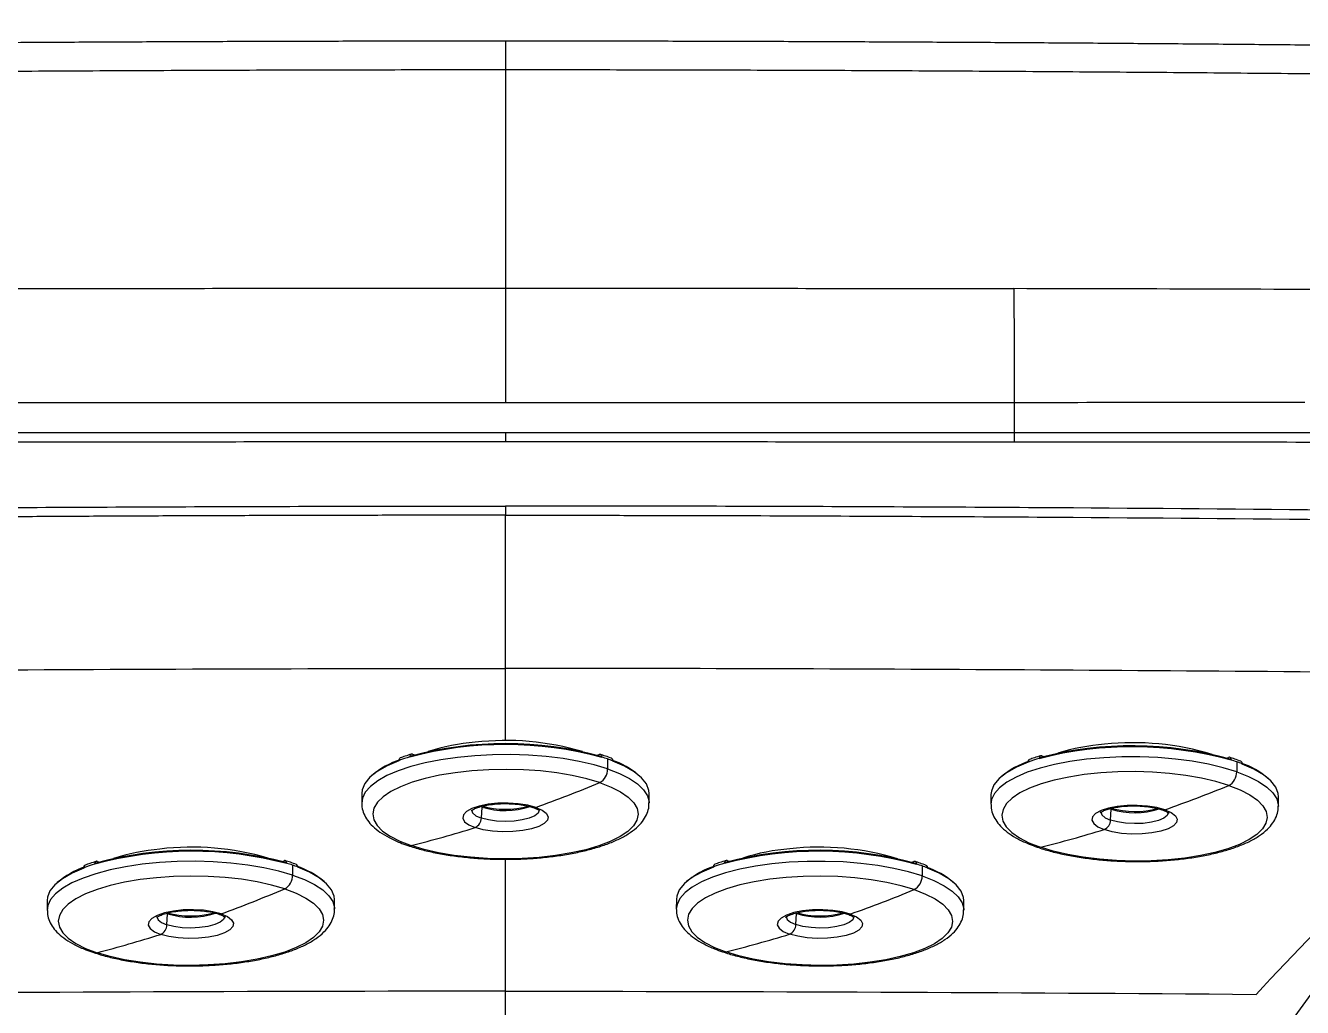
# Model space of a CAD drawing. Extents: x -50 to 28, y -10 to 124.
# Drawn here: x -14.53 to -6.42, y 69.22 to 75.46 of the extents above; entities that cross this region are included whole.
import ezdxf

# ---------------------------------------------------------------- set-up
doc = ezdxf.new("R2010")
doc.units = 0
doc.header["$MEASUREMENT"] = 0
doc.layers.add('GEOMETRY', color=2, linetype='Continuous', lineweight=25)

# ---------------------------------------------------------------- blocks, each defined once
blk = doc.blocks.new('2026 EXCURSION-ENTICE')
at = {"layer": 'GEOMETRY'}
for p, q in [((0, -3.7521), (0, -5.1408)), ((3.2337, -5.8665), (3.2337, -6.0576)), ((-3.2337, -6.0576), (0, -6.0576)), ((0, -6.0576), (3.2337, -6.0576)), ((0, -8.0163), (0, -7.5568)), ((-0.5903, -8.102), (-0.5765, -8.1067)), ((0.5827, -8.1085), (0.5965, -8.1039)), ((3.409, -8.1121), (3.4228, -8.1169)), ((-0.6769, -8.142), (-0.6769, -8.1438)), ((-0.607, -8.1205), (-0.607, -8.1186)), ((0.6133, -8.1205), (0.6133, -8.1224)), ((0.6488, -8.132), (0.6488, -8.1954)), ((0.6825, -8.1459), (0.6825, -8.1441)), ((3.3223, -8.1514), (3.3223, -8.1533)), ((3.3922, -8.1304), (3.3922, -8.1286)), ((4.582, -8.1266), (4.5958, -8.1221)), ((4.6124, -8.1388), (4.6124, -8.1407)), ((4.648, -8.1506), (4.6475, -8.2139)), ((4.6817, -8.1647), (4.6817, -8.1629)), ((-0.9134, -8.3506), (-0.9134, -8.4121)), ((0.9134, -8.4121), (0.9134, -8.3506)), ((3.0859, -8.3576), (3.0854, -8.4191)), ((-0.153, -8.5075), (-0.1486, -8.4373)), ((4.9122, -8.4334), (4.9126, -8.3719)), ((3.8455, -8.5205), (3.8504, -8.4504)), ((-2.6793, -8.8233), (-2.6793, -8.8251)), ((-2.6097, -8.8015), (-2.6097, -8.7996)), ((-2.5931, -8.7829), (-2.5792, -8.7876)), ((-1.4201, -8.7834), (-1.4063, -8.7787)), ((-1.3895, -8.7953), (-1.3895, -8.7971)), ((-1.3538, -8.8065), (-1.3535, -8.8699)), ((-1.3199, -8.8203), (-1.3199, -8.8184)), ((0, -9.6078), (0, -8.7696)), ((1.3227, -8.8174), (1.3227, -8.8193)), ((1.3926, -8.7962), (1.3926, -8.7943)), ((1.4094, -8.7778), (1.4232, -8.7826)), ((2.5823, -8.7884), (2.5962, -8.7839)), ((2.6129, -8.8006), (2.6129, -8.8024)), ((2.6484, -8.8121), (2.6482, -8.8755)), ((2.6821, -8.8262), (2.6821, -8.8243)), ((-2.913, -9.0319), (-2.9128, -9.0934)), ((-1.086, -9.0861), (-1.0863, -9.0245)), ((1.0863, -9.0245), (1.086, -9.0861)), ((2.9128, -9.0934), (2.913, -9.0319)), ((-2.1515, -9.1858), (-2.1474, -9.1156)), ((1.8462, -9.1845), (1.8509, -9.1143))]:
    blk.add_line(p, q, dxfattribs=at)
at = {"layer": 'GEOMETRY', "flags": 128}
for points in [[(0.6488, -8.1954), (0.5631, -8.1697), (0.4686, -8.1478), (0.3666, -8.13), (0.2589, -8.1168), (0.147, -8.1082), (0.0329, -8.1043), (-0.0818, -8.1054), (-0.1951, -8.1113), (-0.3054, -8.1219), (-0.4109, -8.1371), (-0.5099, -8.1566), (-0.6009, -8.1802), (-0.6823, -8.2074), (-0.7531, -8.2379), (-0.8119, -8.2711), (-0.8579, -8.3065), (-0.8905, -8.3436), (-0.9089, -8.3817), (-0.9134, -8.4131)], [(-0.6769, -8.1438), (-0.7522, -8.1759), (-0.8143, -8.2111), (-0.862, -8.2487), (-0.8944, -8.2882), (-0.9111, -8.3287), (-0.9134, -8.3506)], [(0.6488, -8.1954), (0.7243, -8.2245), (0.7883, -8.2566), (0.8399, -8.2911), (0.8783, -8.3276), (0.9028, -8.3654), (0.9131, -8.4039), (0.9134, -8.411)], [(0.9134, -8.3506), (0.9116, -8.3316), (0.8961, -8.291), (0.8647, -8.2514), (0.8181, -8.2136), (0.757, -8.1783), (0.6825, -8.1459)], [(4.6475, -8.2139), (4.5618, -8.1876), (4.4672, -8.1651), (4.3653, -8.1467), (4.2575, -8.1327), (4.1457, -8.1233), (4.0316, -8.1187), (3.9169, -8.1189), (3.8035, -8.124), (3.6932, -8.1339), (3.5878, -8.1484), (3.4888, -8.1672), (3.3978, -8.1902), (3.3164, -8.2168), (3.2457, -8.2468), (3.1868, -8.2796), (3.1408, -8.3147), (3.1083, -8.3516), (3.0899, -8.3896), (3.0854, -8.4201)], [(3.3223, -8.1533), (3.247, -8.1849), (3.1849, -8.2196), (3.1373, -8.2569), (3.1049, -8.2962), (3.0882, -8.3366), (3.0859, -8.3576)], [(4.9126, -8.3719), (4.9109, -8.352), (4.8953, -8.3112), (4.8639, -8.2715), (4.8173, -8.2334), (4.7562, -8.1976), (4.6817, -8.1647)], [(0.5989, -8.2823), (0.5163, -8.2577), (0.4249, -8.2369), (0.3262, -8.2203), (0.222, -8.2082), (0.1139, -8.2008), (0.0039, -8.1982), (-0.1062, -8.2004), (-0.2144, -8.2075), (-0.319, -8.2193), (-0.4182, -8.2356), (-0.5101, -8.2561), (-0.5934, -8.2805), (-0.6665, -8.3083), (-0.7282, -8.3392), (-0.7774, -8.3724), (-0.8133, -8.4076), (-0.8353, -8.444), (-0.8431, -8.4811), (-0.8364, -8.5182), (-0.8153, -8.5548), (-0.7804, -8.59), (-0.7321, -8.6234), (-0.6712, -8.6545), (-0.5989, -8.6825)], [(4.597, -8.3006), (4.5144, -8.2754), (4.423, -8.2539), (4.3243, -8.2367), (4.2201, -8.2238), (4.112, -8.2157), (4.002, -8.2123), (3.8919, -8.2138), (3.7837, -8.2201), (3.6791, -8.2312), (3.58, -8.2468), (3.488, -8.2667), (3.4048, -8.2905), (3.3317, -8.3179), (3.27, -8.3483), (3.2208, -8.3812), (3.1849, -8.4161), (3.1629, -8.4524), (3.1552, -8.4895), (3.1619, -8.5266), (3.183, -8.5633), (3.2179, -8.5988), (3.2663, -8.6325), (3.3271, -8.664), (3.3995, -8.6925)], [(4.6475, -8.2139), (4.723, -8.2436), (4.787, -8.2761), (4.8386, -8.311), (4.877, -8.3477), (4.9015, -8.3857), (4.9118, -8.4243), (4.9122, -8.4321)], [(0.5989, -8.2823), (0.6712, -8.3104), (0.7321, -8.3414), (0.7804, -8.3749), (0.8153, -8.4101), (0.8364, -8.4466), (0.8431, -8.4837), (0.8353, -8.5208), (0.8133, -8.5573), (0.7774, -8.5924), (0.7282, -8.6257), (0.6665, -8.6565), (0.5934, -8.6844), (0.5101, -8.7088), (0.4182, -8.7293), (0.319, -8.7456), (0.2144, -8.7574), (0.1062, -8.7645), (-0.0039, -8.7667), (-0.1139, -8.7641), (-0.222, -8.7567), (-0.3262, -8.7446), (-0.4249, -8.728), (-0.5163, -8.7072), (-0.5989, -8.6825)], [(4.597, -8.3006), (4.6694, -8.3292), (4.7302, -8.3606), (4.7786, -8.3943), (4.8135, -8.4299), (4.8346, -8.4665), (4.8413, -8.5037), (4.8336, -8.5407), (4.8116, -8.577), (4.7757, -8.6119), (4.7265, -8.6448), (4.6648, -8.6752), (4.5917, -8.7026), (4.5085, -8.7264), (4.4165, -8.7463), (4.3174, -8.7619), (4.2128, -8.773), (4.1046, -8.7793), (3.9945, -8.7808), (3.8845, -8.7775), (3.7764, -8.7693), (3.6722, -8.7565), (3.5735, -8.7392), (3.4821, -8.7178), (3.3995, -8.6925)], [(0.1928, -8.4394), (0.1415, -8.4257), (0.0819, -8.4166), (0.0176, -8.4125), (-0.0477, -8.4137), (-0.1102, -8.4202), (-0.1664, -8.4315), (-0.2129, -8.447), (-0.247, -8.4659), (-0.2667, -8.4869), (-0.271, -8.5089), (-0.2595, -8.5306), (-0.2329, -8.5508), (-0.1928, -8.5682)], [(0.1928, -8.4394), (0.2329, -8.4568), (0.2595, -8.477), (0.271, -8.4987), (0.2667, -8.5207), (0.247, -8.5417), (0.2129, -8.5606), (0.1664, -8.5761), (0.1102, -8.5874), (0.0477, -8.5939), (-0.0176, -8.5951), (-0.0819, -8.591), (-0.1415, -8.5819), (-0.1928, -8.5682)], [(4.1908, -8.4548), (4.1395, -8.4408), (4.08, -8.4312), (4.0157, -8.4267), (3.9504, -8.4275), (3.8878, -8.4335), (3.8317, -8.4445), (3.7852, -8.4597), (3.7511, -8.4783), (3.7314, -8.4992), (3.7271, -8.5212), (3.7386, -8.543), (3.7652, -8.5633), (3.8053, -8.581)], [(-0.2153, -8.4544), (-0.2154, -8.456), (-0.2083, -8.4748), (-0.1871, -8.4924), (-0.153, -8.5075)], [(0.2153, -8.4543), (0.2154, -8.4567), (0.2078, -8.4755), (0.1861, -8.493), (0.1516, -8.5079), (0.1069, -8.5194), (0.0548, -8.5266), (-0.001, -8.529), (-0.0567, -8.5264), (-0.1086, -8.5191), (-0.153, -8.5075)], [(3.7831, -8.4668), (3.783, -8.4686), (3.7901, -8.4875), (3.8114, -8.5052), (3.8455, -8.5205)], [(4.1908, -8.4548), (4.231, -8.4725), (4.2576, -8.4929), (4.2691, -8.5147), (4.2648, -8.5367), (4.2451, -8.5576), (4.211, -8.5762), (4.1645, -8.5914), (4.1084, -8.6023), (4.0458, -8.6083), (3.9805, -8.6091), (3.9162, -8.6046), (3.8566, -8.595), (3.8053, -8.581)], [(4.2138, -8.4701), (4.2139, -8.4723), (4.2063, -8.491), (4.1845, -8.5084), (4.1501, -8.5231), (4.1053, -8.5343), (4.0533, -8.5411), (3.9975, -8.5431), (3.9418, -8.5402), (3.8899, -8.5325), (3.8455, -8.5205)], [(-2.6793, -8.8251), (-2.7542, -8.8576), (-2.8158, -8.893), (-2.863, -8.9309), (-2.8949, -8.9704), (-2.911, -9.011), (-2.913, -9.0319)], [(-1.3535, -8.8699), (-1.4396, -8.8447), (-1.5344, -8.8233), (-1.6366, -8.8061), (-1.7445, -8.7934), (-1.8565, -8.7854), (-1.9707, -8.7822), (-2.0853, -8.7838), (-2.1986, -8.7903), (-2.3088, -8.8014), (-2.414, -8.8171), (-2.5128, -8.8372), (-2.6034, -8.8612), (-2.6845, -8.8888), (-2.7548, -8.9195), (-2.8132, -8.953), (-2.8588, -8.9886), (-2.8908, -9.0258), (-2.9087, -9.064), (-2.9128, -9.0944)], [(-1.0863, -9.0245), (-1.0883, -9.0045), (-1.1044, -8.964), (-1.1363, -8.9247), (-1.1834, -8.8872), (-1.245, -8.8522), (-1.3199, -8.8203)], [(2.6482, -8.8755), (2.5625, -8.8496), (2.4679, -8.8274), (2.366, -8.8093), (2.2582, -8.7957), (2.1464, -8.7867), (2.0322, -8.7825), (1.9176, -8.7831), (1.8042, -8.7886), (1.6939, -8.7988), (1.5884, -8.8136), (1.4894, -8.8327), (1.3985, -8.8559), (1.317, -8.8828), (1.2463, -8.913), (1.1875, -8.9459), (1.1414, -8.9812), (1.1089, -9.0181), (1.0905, -9.0562), (1.086, -9.087)], [(1.3227, -8.8193), (1.2474, -8.8511), (1.1853, -8.886), (1.1377, -8.9234), (1.1052, -8.9627), (1.0886, -9.0031), (1.0863, -9.0245)], [(2.913, -9.0319), (2.9113, -9.0124), (2.8957, -8.9718), (2.8643, -8.9322), (2.8177, -8.8943), (2.7566, -8.8587), (2.6821, -8.8262)], [(-1.403, -8.9572), (-1.4859, -8.933), (-1.5776, -8.9127), (-1.6765, -8.8966), (-1.7809, -8.885), (-1.889, -8.8782), (-1.9991, -8.8761), (-2.1091, -8.8789), (-2.2173, -8.8866), (-2.3217, -8.8989), (-2.4206, -8.9157), (-2.5123, -8.9366), (-2.5952, -8.9614), (-2.6679, -8.9896), (-2.7292, -9.0207), (-2.778, -9.0542), (-2.8134, -9.0895), (-2.835, -9.126), (-2.8422, -9.163), (-2.835, -9.2001), (-2.8134, -9.2364), (-2.778, -9.2715), (-2.7292, -9.3046), (-2.668, -9.3353), (-2.5953, -9.3629)], [(-1.3535, -8.8699), (-1.2777, -8.8986), (-1.2132, -8.9304), (-1.1611, -8.9646), (-1.1223, -9.0008), (-1.0973, -9.0384), (-1.0865, -9.0768), (-1.086, -9.0848)], [(2.598, -8.9623), (2.5154, -8.9374), (2.424, -8.9163), (2.3253, -8.8994), (2.221, -8.8869), (2.113, -8.8791), (2.003, -8.8761), (1.8929, -8.878), (1.7846, -8.8847), (1.68, -8.8961), (1.5809, -8.912), (1.4889, -8.9322), (1.4057, -8.9563), (1.3326, -8.9838), (1.2709, -9.0144), (1.2217, -9.0474), (1.1858, -9.0824), (1.1638, -9.1187), (1.1561, -9.1557), (1.1628, -9.1928), (1.1838, -9.2294), (1.2188, -9.2647), (1.2671, -9.2983), (1.3279, -9.3294), (1.4003, -9.3577)], [(2.6482, -8.8755), (2.7236, -8.9049), (2.7877, -8.9372), (2.8393, -8.9719), (2.8777, -9.0084), (2.9022, -9.0462), (2.9124, -9.0847), (2.9128, -9.0922)], [(-1.403, -8.9572), (-1.3302, -8.9848), (-1.269, -9.0155), (-1.2202, -9.0486), (-1.1848, -9.0837), (-1.1633, -9.12), (-1.156, -9.157), (-1.1633, -9.1941), (-1.1848, -9.2306), (-1.2202, -9.2659), (-1.269, -9.2994), (-1.3303, -9.3305), (-1.403, -9.3587), (-1.4859, -9.3834), (-1.5776, -9.4044), (-1.6765, -9.4212), (-1.7809, -9.4335), (-1.8891, -9.4411), (-1.9991, -9.4439), (-2.1092, -9.4419), (-2.2173, -9.435), (-2.3218, -9.4235), (-2.4207, -9.4074), (-2.5123, -9.3871), (-2.5953, -9.3629)], [(2.598, -8.9623), (2.6703, -8.9906), (2.7311, -9.0218), (2.7795, -9.0554), (2.8144, -9.0907), (2.8355, -9.1272), (2.8422, -9.1643), (2.8345, -9.2014), (2.8125, -9.2377), (2.7765, -9.2726), (2.7273, -9.3057), (2.6656, -9.3363), (2.5925, -9.3638), (2.5093, -9.3879), (2.4173, -9.408), (2.3182, -9.424), (2.2136, -9.4354), (2.1054, -9.4421), (1.9953, -9.4439), (1.8853, -9.4409), (1.7772, -9.4331), (1.6729, -9.4207), (1.5743, -9.4037), (1.4829, -9.3826), (1.4003, -9.3577)], [(-1.8071, -9.1161), (-1.8586, -9.1027), (-1.9183, -9.0938), (-1.9826, -9.0901), (-2.0479, -9.0917), (-2.1104, -9.0984), (-2.1664, -9.11), (-2.2127, -9.1258), (-2.2465, -9.1448), (-2.266, -9.1659), (-2.2699, -9.1879), (-2.2581, -9.2095), (-2.2313, -9.2295), (-2.1909, -9.2467)], [(-2.2146, -9.1328), (-2.2146, -9.1347), (-2.2073, -9.1534), (-2.1858, -9.1709), (-2.1515, -9.1858)], [(-1.8071, -9.1161), (-1.7668, -9.1333), (-1.7399, -9.1533), (-1.7281, -9.1749), (-1.7321, -9.1969), (-1.7515, -9.218), (-1.7854, -9.237), (-1.8316, -9.2527), (-1.8876, -9.2643), (-1.9501, -9.2711), (-2.0154, -9.2727), (-2.0798, -9.2689), (-2.1394, -9.2601), (-2.1909, -9.2467)], [(-1.7839, -9.131), (-1.7838, -9.1332), (-1.7911, -9.152), (-1.8127, -9.1695), (-1.8469, -9.1847), (-1.8915, -9.1964), (-1.9435, -9.2038), (-1.9992, -9.2065), (-2.055, -9.2042), (-2.1069, -9.1971), (-2.1515, -9.1858)], [(2.1918, -9.1178), (2.1405, -9.1039), (2.081, -9.0946), (2.0166, -9.0903), (1.9513, -9.0913), (1.8888, -9.0975), (1.8326, -9.1086), (1.7861, -9.1239), (1.752, -9.1426), (1.7323, -9.1636), (1.728, -9.1855), (1.7395, -9.2073), (1.7661, -9.2275), (1.8062, -9.245)], [(1.7839, -9.1311), (1.7838, -9.1328), (1.7909, -9.1516), (1.8122, -9.1693), (1.8462, -9.1845)], [(2.1918, -9.1178), (2.2319, -9.1353), (2.2585, -9.1555), (2.27, -9.1773), (2.2658, -9.1992), (2.246, -9.2202), (2.2119, -9.2389), (2.1654, -9.2542), (2.1093, -9.2653), (2.0467, -9.2715), (1.9814, -9.2725), (1.9171, -9.2682), (1.8576, -9.2589), (1.8062, -9.245)], [(2.2146, -9.1327), (2.2146, -9.135), (2.207, -9.1538), (2.1853, -9.1712), (2.1509, -9.186), (2.1061, -9.1973), (2.054, -9.2043), (1.9982, -9.2065), (1.9425, -9.2037), (1.8907, -9.1962), (1.8462, -9.1845)]]:
    blk.add_lwpolyline(points, dxfattribs=at)
at = {"layer": 'GEOMETRY'}
for centre, radius, start, end in [((-0.0816, -9.3483), 1.3273, 94.78728, 107.92008), ((0.002, -9.732), 1.7174, 73.49233, 96.49779), ((3.9902, -9.7479), 1.7192, 73.05294, 96.09754), ((-0.0004, -10.3795), 2.3391, 74.79117, 105.03093), ((-0.0004, -10.3489), 2.3144, 74.80507, 105.01704), ((3.9833, -10.3933), 2.3388, 74.3951, 104.63896), ((3.9835, -10.3627), 2.3141, 74.40899, 104.62507), ((3.9091, -9.3582), 1.3237, 94.39641, 107.48576), ((-0.4975, -8.6556), 0.5466, 108.39423, 129.90074), ((-0.2818, -9.2081), 1.1369, 106.61722, 110.33299), ((0.5528, -8.1981), 0.096, 298.65014, 1.61757), ((0.2672, -9.2547), 1.1858, 71.22422, 73.03078), ((0.3136, -9.1182), 1.0416, 69.25737, 71.22684), ((0.5033, -8.6463), 0.5357, 49.94369, 71.25144), ((3.4977, -8.6629), 0.5433, 108.05243, 129.50006), ((3.7084, -9.2128), 1.1294, 106.25709, 109.98931), ((4.257, -9.2782), 1.1935, 70.87405, 72.67283), ((4.3044, -9.1416), 1.049, 68.91639, 70.87665), ((4.4985, -8.6671), 0.539, 49.54278, 70.91224), ((4.5514, -8.2159), 0.0962, 298.34697, 1.18872), ((-2.9443, 0.2766), 9.2634, 289.79519, 292.48843), ((1.1178, 0.2494), 9.2308, 289.44549, 292.14258), ((0.0002, -7.9064), 0.5457, 253.98624, 285.51868), ((-0.0005, -7.9591), 0.5006, 252.78893, 288.2159), ((0.1828, -8.4137), 0.0276, 252.14598, 291.34389), ((-0.221, -8.5063), 0.068, 294.52458, 359.0521), ((3.7774, -8.5189), 0.0681, 294.22186, 358.63682), ((4.003, -7.9202), 0.546, 253.59347, 285.0674), ((4.0019, -7.9732), 0.5006, 252.39264, 287.76743), ((4.181, -8.4292), 0.0274, 251.79588, 291.0048), ((-2.6787, -0.5161), 8.4271, 284.28835, 287.15697), ((1.3795, -0.5477), 8.3916, 283.92885, 286.80288), ((-0.6084, -8.6479), 0.0359, 251.62932, 285.42219), ((-1.9916, -11.06), 2.3416, 75.10107, 105.30706), ((-1.9917, -11.0294), 2.317, 75.11495, 105.29319), ((-2.0785, -10.0221), 1.3228, 95.07196, 108.20674), ((-1.9923, -10.4126), 1.7202, 73.70176, 96.78116), ((1.9912, -11.0603), 2.3419, 74.60671, 104.80911), ((1.9913, -11.0297), 2.3172, 74.62058, 104.79524), ((1.9133, -10.0237), 1.3252, 94.57349, 107.73747), ((1.996, -10.4115), 1.719, 73.23429, 96.289), ((3.3902, -8.658), 0.0358, 251.27891, 285.06944), ((-2.4983, -9.332), 0.5425, 108.71853, 130.18398), ((-2.2809, -9.8799), 1.1293, 106.92884, 110.65977), ((-1.7314, -9.9412), 1.1958, 71.59045, 73.38612), ((-1.6856, -9.8038), 1.051, 69.63619, 71.59304), ((-1.4968, -9.3252), 0.5393, 50.23061, 71.63698), ((1.4997, -9.3299), 0.5447, 108.18779, 129.69199), ((1.7131, -9.8823), 1.1342, 106.41021, 110.13036), ((2.262, -9.9386), 1.1909, 71.06646, 72.86711), ((2.309, -9.8018), 1.0463, 69.1063, 71.06907), ((2.5012, -9.3275), 0.5372, 49.73879, 71.10608), ((-1.4496, -8.8731), 0.0962, 299.03512, 1.87764), ((2.5521, -8.8779), 0.0961, 298.47965, 1.40419), ((-4.9783, -0.4585), 9.2201, 290.11751, 292.81643), ((-0.907, -0.4116), 9.2412, 289.59206, 292.28851), ((-2.0012, -8.5826), 0.5469, 254.30427, 285.67874), ((-2.0017, -8.6357), 0.5015, 253.10771, 288.38028), ((-1.8172, -9.0906), 0.0274, 252.50377, 291.67446), ((2.0017, -8.5828), 0.5468, 253.80781, 285.2182), ((2.0008, -8.6357), 0.5015, 252.61364, 287.91794), ((2.1819, -9.0921), 0.0275, 251.9795, 291.14204), ((-4.7076, -1.2517), 8.3817, 284.59704, 287.47307), ((-2.2196, -9.185), 0.0681, 294.90732, 359.32821), ((-0.6441, -1.2055), 8.4047, 284.07792, 286.95046), ((1.7782, -9.1831), 0.068, 294.35149, 358.84595), ((-2.6049, -9.3285), 0.0357, 251.99235, 285.73476), ((1.3909, -9.3231), 0.0359, 251.46845, 285.21118)]:
    blk.add_arc(centre, radius, start, end, dxfattribs=at)
for points, knots in [([(36.6428, -38.9849), (36.6428, -38.9538), (36.6428, -38.9209), (36.6428, -38.8518), (36.6428, -38.8157), (36.6428, -38.7044), (36.6428, -38.6259), (36.6429, -38.4716), (36.6429, -38.3959), (36.6429, -38.2918), (36.6429, -38.2586), (36.6429, -38.196), (36.6429, -38.1665), (36.643, -38.1112), (36.643, -38.0854), (36.643, -38.0366), (36.643, -38.0136), (36.643, -37.9686), (36.643, -37.9463), (36.643, -37.9016), (36.643, -37.8792), (36.643, -37.7674), (36.6431, -37.6779), (36.6431, -37.2302), (36.643, -36.8711), (36.6425, -36.1483), (36.642, -35.7846), (36.6407, -35.0531), (36.6397, -34.6853), (36.6362, -33.5784), (36.6327, -32.8363), (36.6258, -31.7329), (36.6232, -31.3667), (36.6174, -30.6389), (36.6143, -30.2773), (36.6073, -29.5579), (36.6036, -29.2001), (36.5954, -28.4845), (36.5909, -28.1267), (36.5766, -27.0538), (36.5657, -26.3392), (36.5282, -24.1982), (36.497, -22.7741), (36.4381, -20.634), (36.4164, -19.92), (36.3801, -18.8478), (36.3674, -18.4902), (36.3408, -17.775), (36.3267, -17.4174), (36.2972, -16.7019), (36.2818, -16.3439), (36.2492, -15.6276), (36.2321, -15.2693), (36.1961, -14.5528), (36.1772, -14.1946), (36.1373, -13.4788), (36.1163, -13.1213), (36.0491, -12.0493), (35.9987, -11.335), (35.8805, -9.9073), (35.8128, -9.1939), (35.7232, -8.3929), (35.713, -8.3039), (35.6975, -8.1705), (35.6923, -8.1261), (35.6818, -8.0371), (35.6765, -7.9925), (35.665, -7.9028), (35.6586, -7.8577), (35.6448, -7.7684), (35.6373, -7.7241), (35.6214, -7.6359), (35.6129, -7.5919), (35.5946, -7.5036), (35.5849, -7.4593), (35.4923, -7.0621), (35.374, -6.7174), (35.0708, -6.0592), (34.8858, -5.7456), (34.4563, -5.1619), (34.2117, -4.8918), (33.673, -4.4064), (33.379, -4.1911), (32.7534, -3.8241), (32.4219, -3.6725), (31.9069, -3.4974), (31.7324, -3.4478), (31.4674, -3.3867), (31.3785, -3.3686), (31.2447, -3.3449), (31.1999, -3.3375), (31.1102, -3.3239), (31.0652, -3.3177), (30.9981, -3.3092), (30.9757, -3.3065), (30.9311, -3.3012), (30.9089, -3.2986), (30.8644, -3.2933), (30.842, -3.2907), (30.7963, -3.2853), (30.7731, -3.2826), (30.702, -3.2744), (30.6528, -3.2687), (30.5544, -3.2576), (30.5054, -3.2521), (30.4346, -3.2442), (30.4114, -3.2416), (30.3659, -3.2366), (30.3436, -3.2342), (30.2768, -3.2269), (30.2323, -3.2221), (30.0987, -3.2078), (30.0097, -3.1985), (29.208, -3.1159), (28.4943, -3.0535), (27.0663, -2.9444), (26.3519, -2.8976), (25.4585, -2.8452), (25.2798, -2.835), (24.9224, -2.8152), (24.7437, -2.8055), (24.2082, -2.7773), (23.8523, -2.7596), (23.1438, -2.7258), (22.7911, -2.7098), (22.0879, -2.6794), (21.7373, -2.665), (21.0356, -2.6375), (20.6844, -2.6244), (19.9793, -2.5993), (19.6253, -2.5873), (18.9141, -2.5644), (18.5568, -2.5535), (17.8413, -2.5327), (17.4836, -2.5228), (16.41, -2.4947), (15.6939, -2.4779), (14.2607, -2.4478), (13.5436, -2.4345), (12.1094, -2.4109), (11.3923, -2.4007), (9.9589, -2.3829), (9.2426, -2.3754), (8.1688, -2.366), (7.8109, -2.3632), (7.2742, -2.3594), (7.0952, -2.3582), (6.734, -2.3559), (6.5517, -2.3549), (6.1823, -2.3529), (5.9953, -2.3519), (5.6165, -2.3502), (5.4248, -2.3494), (4.8447, -2.3471), (4.4512, -2.3459), (3.8632, -2.3443), (3.6676, -2.3438), (3.2794, -2.343), (3.0868, -2.3426), (2.7059, -2.3419), (2.5177, -2.3416), (2.1461, -2.3411), (1.9627, -2.3408), (1.5999, -2.3404), (1.4204, -2.3403), (1.0624, -2.34), (0.8835, -2.3399), (0.3468, -2.3397), (-0.0111, -2.3396), (-1.0845, -2.3399), (-1.8002, -2.3405), (-3.2315, -2.3427), (-3.9472, -2.3443), (-5.3786, -2.3489), (-6.0943, -2.352), (-7.5257, -2.3608), (-8.2412, -2.3663), (-9.6738, -2.3799), (-10.391, -2.3879), (-11.827, -2.4068), (-12.5458, -2.4177), (-13.983, -2.4426), (-14.7013, -2.4566), (-16.1362, -2.4882), (-16.8526, -2.5057), (-17.7473, -2.5302), (-17.9261, -2.5352), (-18.2839, -2.5455), (-18.4628, -2.5508), (-18.999, -2.5671), (-19.3554, -2.5785), (-20.0636, -2.6022), (-20.4155, -2.6146), (-21.1159, -2.6406), (-21.4645, -2.6541), (-22.1614, -2.6825), (-22.5098, -2.6974), (-23.2094, -2.7289), (-23.5607, -2.7454), (-24.2677, -2.7804), (-24.6234, -2.7989), (-25.1589, -2.8282), (-25.3376, -2.8382), (-25.695, -2.8589), (-25.8737, -2.8696), (-26.4099, -2.9025), (-26.7676, -2.9259), (-27.4834, -2.9761), (-27.8414, -3.0029), (-28.5569, -3.0608), (-28.9143, -3.0919), (-29.4497, -3.1421), (-29.6281, -3.1595), (-29.8954, -3.1866), (-29.9845, -3.1958), (-30.1181, -3.2099), (-30.1626, -3.2146), (-30.2294, -3.2218), (-30.2518, -3.2242), (-30.2974, -3.2291), (-30.3205, -3.2317), (-30.3913, -3.2394), (-30.4403, -3.2448), (-30.5396, -3.2559), (-30.5898, -3.2616), (-30.6878, -3.2727), (-30.7354, -3.2782), (-30.8272, -3.2889), (-30.8713, -3.2941), (-30.938, -3.302), (-30.9602, -3.3046), (-31.0049, -3.3101), (-31.0274, -3.3129), (-31.0947, -3.3217), (-31.1396, -3.3282), (-31.274, -3.3493), (-31.3632, -3.3657), (-31.8068, -3.4586), (-32.154, -3.5691), (-32.8192, -3.8576), (-33.1371, -4.0356), (-33.7306, -4.4522), (-34.0061, -4.6908), (-34.5034, -5.2184), (-34.7251, -5.5074), (-35.1057, -6.1243), (-35.2647, -6.4521), (-35.4513, -6.9629), (-35.5048, -7.1361), (-35.5721, -7.4008), (-35.5923, -7.4898), (-35.6191, -7.6236), (-35.6274, -7.6682), (-35.6391, -7.7352), (-35.6429, -7.7576), (-35.6501, -7.8023), (-35.6536, -7.8248), (-35.6601, -7.8689), (-35.6632, -7.8904), (-35.669, -7.9335), (-35.6718, -7.9552), (-35.6773, -7.9995), (-35.68, -8.022), (-35.6853, -8.0666), (-35.6879, -8.0888), (-35.701, -8.1998), (-35.7113, -8.2888), (-35.7416, -8.5557), (-35.7611, -8.7338), (-35.8548, -9.6244), (-35.9185, -10.3381), (-36.0299, -11.7663), (-36.0776, -12.4807), (-36.163, -13.9102), (-36.2007, -14.6252), (-36.2697, -16.0552), (-36.3009, -16.7704), (-36.3576, -18.2009), (-36.3831, -18.9162), (-36.4295, -20.3451), (-36.4503, -21.0586), (-36.488, -22.4845), (-36.5049, -23.1969), (-36.5351, -24.6223), (-36.5485, -25.3353), (-36.5723, -26.7631), (-36.5827, -27.478), (-36.5939, -28.3724), (-36.5961, -28.5513), (-36.6003, -28.9091), (-36.6023, -29.088), (-36.608, -29.6253), (-36.6116, -29.9845), (-36.618, -30.7077), (-36.621, -31.0717), (-36.6263, -31.8041), (-36.6286, -32.1726), (-36.6349, -33.2816), (-36.6379, -34.0258), (-36.6409, -35.1326), (-36.6416, -35.4999), (-36.6426, -36.2298), (-36.6429, -36.5923), (-36.6431, -37.3131), (-36.6431, -37.6713), (-36.643, -38.0739), (-36.643, -38.1187), (-36.643, -38.2079), (-36.6429, -38.2521), (-36.6429, -38.3384), (-36.6429, -38.3806), (-36.6429, -38.4626), (-36.6429, -38.5024), (-36.6428, -38.6188), (-36.6428, -38.6921), (-36.6428, -38.8373), (-36.6428, -38.9094), (-36.6428, -38.9849)], [0, 0, 0, 0, 0.000488, 0.000488, 0.000977, 0.000977, 0.001953, 0.001953, 0.00293, 0.00293, 0.003418, 0.003418, 0.003906, 0.003906, 0.004395, 0.004395, 0.004883, 0.004883, 0.005371, 0.005371, 0.005859, 0.005859, 0.007813, 0.007813, 0.015625, 0.015625, 0.023438, 0.023438, 0.03125, 0.03125, 0.046875, 0.046875, 0.054688, 0.054688, 0.0625, 0.0625, 0.070313, 0.070313, 0.078125, 0.078125, 0.09375, 0.09375, 0.125, 0.125, 0.140625, 0.140625, 0.148438, 0.148438, 0.15625, 0.15625, 0.164063, 0.164063, 0.171875, 0.171875, 0.179688, 0.179688, 0.1875, 0.1875, 0.203125, 0.203125, 0.21875, 0.21875, 0.220703, 0.220703, 0.22168, 0.22168, 0.222656, 0.222656, 0.223633, 0.223633, 0.224609, 0.224609, 0.225586, 0.225586, 0.226563, 0.226563, 0.234375, 0.234375, 0.242188, 0.242188, 0.25, 0.25, 0.257813, 0.257813, 0.265625, 0.265625, 0.269531, 0.269531, 0.271484, 0.271484, 0.272461, 0.272461, 0.273438, 0.273438, 0.273926, 0.273926, 0.274414, 0.274414, 0.274902, 0.274902, 0.275391, 0.275391, 0.276367, 0.276367, 0.277344, 0.277344, 0.277832, 0.277832, 0.27832, 0.27832, 0.279297, 0.279297, 0.28125, 0.28125, 0.296875, 0.296875, 0.3125, 0.3125, 0.316406, 0.316406, 0.320313, 0.320313, 0.328125, 0.328125, 0.335938, 0.335938, 0.34375, 0.34375, 0.351563, 0.351563, 0.359375, 0.359375, 0.367188, 0.367188, 0.375, 0.375, 0.390625, 0.390625, 0.40625, 0.40625, 0.421875, 0.421875, 0.4375, 0.4375, 0.445313, 0.445313, 0.449219, 0.449219, 0.453125, 0.453125, 0.457031, 0.457031, 0.460938, 0.460938, 0.46875, 0.46875, 0.472656, 0.472656, 0.476563, 0.476563, 0.480469, 0.480469, 0.484375, 0.484375, 0.488281, 0.488281, 0.492188, 0.492188, 0.5, 0.5, 0.515625, 0.515625, 0.53125, 0.53125, 0.546875, 0.546875, 0.5625, 0.5625, 0.578125, 0.578125, 0.59375, 0.59375, 0.609375, 0.609375, 0.625, 0.625, 0.628906, 0.628906, 0.632813, 0.632813, 0.640625, 0.640625, 0.648438, 0.648438, 0.65625, 0.65625, 0.664063, 0.664063, 0.671875, 0.671875, 0.679688, 0.679688, 0.683594, 0.683594, 0.6875, 0.6875, 0.695313, 0.695313, 0.703125, 0.703125, 0.710938, 0.710938, 0.714844, 0.714844, 0.716797, 0.716797, 0.717773, 0.717773, 0.718262, 0.718262, 0.71875, 0.71875, 0.719727, 0.719727, 0.720703, 0.720703, 0.72168, 0.72168, 0.722656, 0.722656, 0.723145, 0.723145, 0.723633, 0.723633, 0.724609, 0.724609, 0.726563, 0.726563, 0.734375, 0.734375, 0.742188, 0.742188, 0.75, 0.75, 0.757813, 0.757813, 0.765625, 0.765625, 0.769531, 0.769531, 0.771484, 0.771484, 0.772461, 0.772461, 0.772949, 0.772949, 0.773438, 0.773438, 0.773926, 0.773926, 0.774414, 0.774414, 0.774902, 0.774902, 0.775391, 0.775391, 0.777344, 0.777344, 0.78125, 0.78125, 0.796875, 0.796875, 0.8125, 0.8125, 0.828125, 0.828125, 0.84375, 0.84375, 0.859375, 0.859375, 0.875, 0.875, 0.890625, 0.890625, 0.90625, 0.90625, 0.921875, 0.921875, 0.925781, 0.925781, 0.929688, 0.929688, 0.9375, 0.9375, 0.945313, 0.945313, 0.953125, 0.953125, 0.96875, 0.96875, 0.976563, 0.976563, 0.984375, 0.984375, 0.992188, 0.992188, 0.993164, 0.993164, 0.994141, 0.994141, 0.995117, 0.995117, 0.996094, 0.996094, 0.998047, 0.998047, 1, 1, 1, 1]), ([(-2.7104, -3.5766), (-2.5576, -3.5759), (-2.2529, -3.5743), (-1.7972, -3.5725), (-1.3442, -3.571), (-0.8938, -3.57), (-0.446, -3.5694), (-0.1484, -3.5693), (0, -3.5693)], [0, 0, 0, 0, 0.169113, 0.337248, 0.504404, 0.670581, 0.83578, 1, 1, 1, 1]), ([(0, -3.5693), (0.1486, -3.5693), (0.4466, -3.5694), (0.8949, -3.57), (1.3459, -3.571), (1.7995, -3.5725), (2.2557, -3.5743), (2.5608, -3.5759), (2.7137, -3.5766)], [0, 0, 0, 0, 0.164246, 0.32946, 0.495642, 0.662793, 0.830912, 1, 1, 1, 1]), ([(0, -3.5693), (0, -3.602), (0, -3.6347), (0, -3.6967), (0, -3.726), (0, -3.7521)], [0, 0, 0, 0, 0.5, 0.5, 1, 1, 1, 1]), ([(-5.4433, -3.5982), (-5.2912, -3.5966), (-4.9871, -3.5935), (-4.5311, -3.5894), (-4.0755, -3.5856), (-3.6201, -3.5822), (-3.1652, -3.5792), (-2.862, -3.5775), (-2.7104, -3.5766)], [0, 0, 0, 0, 0.166978, 0.333832, 0.500561, 0.667165, 0.833645, 1, 1, 1, 1]), ([(2.7137, -3.5766), (2.8651, -3.5775), (3.1679, -3.5792), (3.6223, -3.5822), (4.0771, -3.5856), (4.5322, -3.5894), (4.9876, -3.5935), (5.2914, -3.5966), (5.4433, -3.5982)], [0, 0, 0, 0, 0.166345, 0.332818, 0.49942, 0.666151, 0.833011, 1, 1, 1, 1]), ([(-5.4415, -3.7808), (-5.2155, -3.7785), (-4.9875, -3.7762), (-4.5314, -3.7721), (-4.3032, -3.7702), (-3.8479, -3.7666), (-3.6206, -3.765), (-3.1664, -3.762), (-2.9394, -3.7606), (-2.7121, -3.7594)], [0, 0, 0, 0, 0.25, 0.25, 0.5, 0.5, 0.75, 0.75, 1, 1, 1, 1]), ([(-2.7121, -3.7594), (-2.4715, -3.7581), (-2.2305, -3.757), (-1.7475, -3.7551), (-1.5054, -3.7543), (-1.264, -3.7537)], [0, 0, 0, 0, 0.5, 0.5, 1, 1, 1, 1]), ([(-1.264, -3.7537), (-1.0491, -3.7531), (-0.8347, -3.7527), (-0.4114, -3.7522), (-0.2024, -3.7521), (0, -3.7521)], [0, 0, 0, 0, 0.5, 0.5, 1, 1, 1, 1]), ([(0, -3.7521), (0.2154, -3.7521), (0.4378, -3.7522), (0.888, -3.7528), (1.1158, -3.7533), (1.5722, -3.7545), (1.8008, -3.7553), (2.257, -3.7571), (2.4847, -3.7582), (2.9394, -3.7606), (3.1664, -3.762), (3.6206, -3.765), (3.8479, -3.7666), (4.3032, -3.7702), (4.5313, -3.7721), (4.9873, -3.7762), (5.2153, -3.7785), (5.4415, -3.7808)], [0, 0, 0, 0, 0.125, 0.125, 0.25, 0.25, 0.375, 0.375, 0.5, 0.5, 0.625, 0.625, 0.75, 0.75, 0.875, 0.875, 1, 1, 1, 1]), ([(-3.2318, -5.1439), (-2.9606, -5.1434), (-2.4194, -5.1425), (-1.6095, -5.1415), (-0.8035, -5.1409), (-0.2674, -5.1408), (0, -5.1408)], [0, 0, 0, 0, 0.251787, 0.502382, 0.751788, 1, 1, 1, 1]), ([(0, -5.1408), (0.2664, -5.1408), (0.8011, -5.1409), (1.6061, -5.1415), (2.417, -5.1425), (2.9595, -5.1434), (3.2318, -5.1439)], [0, 0, 0, 0, 0.24726, 0.496348, 0.747261, 1, 1, 1, 1]), ([(0, -5.1408), (0, -5.2223), (0, -5.2996), (0, -5.4442), (0, -5.5114), (0, -5.6343), (0, -5.69), (0, -5.7885), (0, -5.8314), (0, -5.8675)], [0, 0, 0, 0, 0.25, 0.25, 0.5, 0.5, 0.75, 0.75, 1, 1, 1, 1]), ([(3.2318, -5.1439), (3.2319, -5.225), (3.2321, -5.3018), (3.2324, -5.4455), (3.2326, -5.5123), (3.233, -5.6956), (3.2334, -5.7947), (3.2337, -5.8665)], [0, 0, 0, 0, 0.25, 0.25, 0.5, 0.5, 1, 1, 1, 1]), ([(3.2337, -6.0576), (3.5928, -6.0576), (4.2085, -6.0576), (5.1458, -6.0586), (6.0186, -6.061), (6.9432, -6.0661), (7.854, -6.074), (8.7594, -6.085), (9.6829, -6.0992), (10.2987, -6.1106), (10.6251, -6.1166)], [0, 0, 0, 0, 0.145719, 0.249896, 0.380405, 0.499971, 0.625145, 0.750054, 0.867484, 1, 1, 1, 1]), ([(-3.234, -6.1165), (-3.2002, -6.1165), (-3.1664, -6.1165), (-3.0985, -6.1165), (-3.0644, -6.1165), (-2.9619, -6.1164), (-2.8935, -6.1164), (-2.7583, -6.1164), (-2.6908, -6.1163), (-2.5558, -6.1163), (-2.4883, -6.1163), (-2.151, -6.1162), (-1.8814, -6.1161), (-1.0741, -6.116), (-0.5374, -6.1159), (0, -6.1159)], [0, 0, 0, 0, 0.03125, 0.03125, 0.0625, 0.0625, 0.125, 0.125, 0.1875, 0.1875, 0.25, 0.25, 0.5, 0.5, 1, 1, 1, 1]), ([(0, -6.1159), (0.5376, -6.1159), (1.0755, -6.116), (1.8839, -6.1161), (2.1536, -6.1162), (2.6936, -6.1163), (2.9638, -6.1164), (3.234, -6.1165)], [0, 0, 0, 0, 0.5, 0.5, 0.75, 0.75, 1, 1, 1, 1]), ([(3.234, -6.1165), (3.8497, -6.1167), (4.4654, -6.117), (5.389, -6.1191), (5.6969, -6.1201), (6.3129, -6.1229), (6.6211, -6.1247), (7.2373, -6.1292), (7.5454, -6.132), (8.1614, -6.1386), (8.4692, -6.1424), (9.085, -6.151), (9.3928, -6.1558), (9.8545, -6.1636), (10.0084, -6.1663), (10.3162, -6.1718), (10.4702, -6.1747), (10.624, -6.1776)], [0, 0, 0, 0, 0.25, 0.25, 0.375, 0.375, 0.5, 0.5, 0.625, 0.625, 0.75, 0.75, 0.875, 0.875, 0.9375, 0.9375, 1, 1, 1, 1]), ([(-14.523, -6.7138), (-14.4444, -6.7118), (-14.3657, -6.7099), (-14.2089, -6.7061), (-14.131, -6.7042), (-13.8973, -6.6986), (-13.4303, -6.6875), (-12.9645, -6.6769), (-12.0346, -6.6564), (-11.4168, -6.6437), (-9.5706, -6.6081), (-8.3495, -6.5882), (-6.5321, -6.5644), (-5.9287, -6.5575), (-4.727, -6.5457), (-4.1288, -6.5408), (-2.9376, -6.533), (-2.3445, -6.5301), (-1.4611, -6.5271), (-1.1677, -6.5264), (-0.5826, -6.5254), (-0.291, -6.5251), (0, -6.5251)], [0, 0, 0, 0, 0.015625, 0.015625, 0.03125, 0.03125, 0.0625, 0.125, 0.125, 0.25, 0.25, 0.5, 0.5, 0.625, 0.625, 0.75, 0.75, 0.875, 0.875, 0.9375, 0.9375, 1, 1, 1, 1]), ([(7.2933, -6.5744), (6.0549, -6.5579), (4.8267, -6.5456), (3.0006, -6.5333), (2.3944, -6.5303), (1.4917, -6.5272), (1.1918, -6.5264), (0.7434, -6.5256), (0.5942, -6.5254), (0.408, -6.5253), (0.3707, -6.5252), (0.2964, -6.5252), (0.2593, -6.5252), (0.1853, -6.5251), (0.1484, -6.5251), (0.0743, -6.5251), (0.0371, -6.5251), (0, -6.5251)], [0, 0, 0, 0, 0.5, 0.5, 0.75, 0.75, 0.875, 0.875, 0.9375, 0.9375, 0.953125, 0.953125, 0.96875, 0.96875, 0.984375, 0.984375, 1, 1, 1, 1]), ([(0, -6.5835), (-0.1439, -6.5836), (-0.4322, -6.5836), (-0.8658, -6.5842), (-1.3012, -6.5852), (-1.7386, -6.5865), (-2.1779, -6.5883), (-2.6191, -6.5904), (-3.0623, -6.5929), (-3.5073, -6.5958), (-3.9543, -6.5991), (-4.4033, -6.6027), (-4.8542, -6.6068), (-5.307, -6.6112), (-5.7617, -6.616), (-6.2183, -6.6213), (-6.6769, -6.6268), (-7.163, -6.6332), (-7.6984, -6.6406), (-8.3054, -6.6495), (-8.981, -6.6602), (-9.7263, -6.6729), (-10.5427, -6.6877), (-11.4314, -6.705), (-12.3941, -6.7252), (-13.4323, -6.7483), (-14.1498, -6.7657), (-14.5214, -6.7747)], [0, 0, 0, 0, 0.0297174, 0.0595676, 0.0895506, 0.1196665, 0.1499152, 0.1802969, 0.2108115, 0.241459, 0.2722395, 0.303153, 0.3341995, 0.365379, 0.3966916, 0.4281372, 0.4597159, 0.4914278, 0.5285543, 0.5703296, 0.6168263, 0.6681247, 0.7243129, 0.785487, 0.8517505, 0.9232151, 1, 1, 1, 1]), ([(0, -6.5835), (0.0371, -6.5835), (0.0743, -6.5835), (0.1483, -6.5835), (0.1853, -6.5836), (0.2593, -6.5836), (0.2963, -6.5836), (0.3706, -6.5837), (0.4079, -6.5837), (0.5941, -6.5839), (0.7433, -6.5841), (1.1915, -6.5849), (1.4914, -6.5857), (2.3939, -6.589), (2.9999, -6.5922), (4.8258, -6.6052), (6.054, -6.6181), (7.2923, -6.635)], [0, 0, 0, 0, 0.015625, 0.015625, 0.03125, 0.03125, 0.046875, 0.046875, 0.0625, 0.0625, 0.125, 0.125, 0.25, 0.25, 0.5, 0.5, 1, 1, 1, 1]), ([(-0.5966, -8.1015), (-0.6105, -8.1058), (-0.6355, -8.1135), (-0.6586, -8.1219), (-0.6689, -8.1257)], [0, 0, 0, 0, 0.554316, 1, 1, 1, 1]), ([(-0.5903, -8.102), (-0.5925, -8.1016), (-0.5969, -8.1008), (-0.6024, -8.1041), (-0.6062, -8.1101), (-0.6067, -8.1158), (-0.607, -8.1186)], [0, 0, 0, 0, 0.2492583, 0.5003247, 0.7513676, 1, 1, 1, 1]), ([(-0.607, -8.1205), (-0.6069, -8.1193), (-0.6067, -8.1169), (-0.6051, -8.1144), (-0.6031, -8.1133), (-0.6014, -8.1132), (-0.6005, -8.1134), (-0.6, -8.1136)], [0, 0, 0, 0, 0.249496, 0.499284, 0.749092, 0.873165, 1, 1, 1, 1]), ([(0.6132, -8.1205), (0.613, -8.1177), (0.6125, -8.1119), (0.6086, -8.106), (0.6031, -8.1025), (0.5987, -8.1034), (0.5965, -8.1039)], [0, 0, 0, 0, 0.250657, 0.500369, 0.749261, 1, 1, 1, 1]), ([(0.6745, -8.1278), (0.6618, -8.1231), (0.6389, -8.1146), (0.614, -8.1068), (0.6029, -8.1034)], [0, 0, 0, 0, 0.5546038, 1, 1, 1, 1]), ([(0.6063, -8.1154), (0.607, -8.1153), (0.6086, -8.1149), (0.6107, -8.1159), (0.6124, -8.1177), (0.6129, -8.1196), (0.6131, -8.1206)], [0, 0, 0, 0, 0.249998, 0.499998, 0.749999, 1, 1, 1, 1]), ([(3.4027, -8.1115), (3.3888, -8.1157), (3.3638, -8.1232), (3.3407, -8.1315), (3.3304, -8.1352)], [0, 0, 0, 0, 0.554315, 1, 1, 1, 1]), ([(3.409, -8.1121), (3.4069, -8.1117), (3.4025, -8.1108), (3.3969, -8.114), (3.393, -8.1201), (3.3925, -8.1257), (3.3922, -8.1286)], [0, 0, 0, 0, 0.249258, 0.500325, 0.751368, 1, 1, 1, 1]), ([(6.2546, -8.0646), (6.0706, -8.318), (5.8866, -8.5711), (5.5195, -9.0759), (5.3363, -9.3276), (4.9708, -9.8298), (4.7884, -10.0802), (4.5149, -10.4555), (4.4238, -10.5805), (4.2414, -10.8307), (4.1502, -10.9558), (4.0589, -11.081)], [0, 0, 0, 0, 0.25, 0.25, 0.5, 0.5, 0.75, 0.75, 0.875, 0.875, 1, 1, 1, 1]), ([(-0.6769, -8.142), (-0.6766, -8.1391), (-0.6762, -8.1335), (-0.6727, -8.1277), (-0.6694, -8.1262), (-0.668, -8.1256)], [0, 0, 0, 0, 0.36424, 0.727103, 1, 1, 1, 1]), ([(0.6735, -8.1278), (0.675, -8.1284), (0.6783, -8.1298), (0.6817, -8.1357), (0.6823, -8.1413), (0.6825, -8.1441)], [0, 0, 0, 0, 0.271636, 0.637555, 1, 1, 1, 1]), ([(3.3223, -8.1514), (3.3226, -8.1486), (3.3231, -8.143), (3.3267, -8.1372), (3.33, -8.1357), (3.3314, -8.1351)], [0, 0, 0, 0, 0.364671, 0.727964, 1, 1, 1, 1]), ([(3.3922, -8.1304), (3.3923, -8.1292), (3.3925, -8.1269), (3.3942, -8.1243), (3.3961, -8.1233), (3.3978, -8.1232), (3.3988, -8.1234), (3.3992, -8.1236)], [0, 0, 0, 0, 0.249496, 0.499284, 0.749092, 0.873165, 1, 1, 1, 1]), ([(4.6124, -8.1389), (4.6122, -8.136), (4.6118, -8.1303), (4.6079, -8.1243), (4.6024, -8.1208), (4.598, -8.1217), (4.5958, -8.1221)], [0, 0, 0, 0, 0.250657, 0.500369, 0.749261, 1, 1, 1, 1]), ([(4.6738, -8.1465), (4.6611, -8.1417), (4.6382, -8.1331), (4.6133, -8.1252), (4.6022, -8.1216)], [0, 0, 0, 0, 0.554603, 1, 1, 1, 1]), ([(4.6055, -8.1337), (4.6063, -8.1336), (4.6078, -8.1332), (4.6099, -8.1342), (4.6116, -8.1361), (4.612, -8.138), (4.6123, -8.1389)], [0, 0, 0, 0, 0.249998, 0.499998, 0.749999, 1, 1, 1, 1]), ([(4.6729, -8.1465), (4.6743, -8.1471), (4.6776, -8.1485), (4.681, -8.1545), (4.6815, -8.1601), (4.6817, -8.1629)], [0, 0, 0, 0, 0.272532, 0.638001, 1, 1, 1, 1]), ([(-0.9117, -8.4137), (-0.912, -8.4215), (-0.9127, -8.4446), (-0.9004, -8.4818), (-0.8774, -8.5231), (-0.8433, -8.5617), (-0.7979, -8.5984), (-0.7401, -8.6328), (-0.6796, -8.6606), (-0.6366, -8.676), (-0.6198, -8.682)], [0, 0, 0, 0, 0.0618171, 0.1837213, 0.3074072, 0.4400609, 0.5853837, 0.7405772, 0.8983338, 1, 1, 1, 1]), ([(-0.6198, -8.682), (-0.6061, -8.6865), (-0.5659, -8.6996), (-0.4934, -8.7186), (-0.401, -8.7373), (-0.3034, -8.752), (-0.202, -8.7624), (-0.098, -8.7686), (0.0072, -8.7704), (0.1122, -8.768), (0.2158, -8.7612), (0.3164, -8.7503), (0.4129, -8.7352), (0.5041, -8.7161), (0.5888, -8.6931), (0.6661, -8.6662), (0.7354, -8.6353), (0.7958, -8.6), (0.8438, -8.5615), (0.8793, -8.5206), (0.9017, -8.4788), (0.9132, -8.4413), (0.9121, -8.4184), (0.9117, -8.4103)], [0, 0, 0, 0, 0.026892, 0.078677, 0.130065, 0.181133, 0.231989, 0.282712, 0.333365, 0.384, 0.434658, 0.485383, 0.536232, 0.587279, 0.638619, 0.690387, 0.742766, 0.795976, 0.8501, 0.896356, 0.938534, 0.978253, 1, 1, 1, 1]), ([(-0.2173, -8.4618), (-0.2172, -8.4617), (-0.217, -8.4613), (-0.2054, -8.4526), (-0.1829, -8.4424), (-0.1496, -8.432), (-0.1071, -8.4233), (-0.0575, -8.4175), (-0.004, -8.4152), (0.0501, -8.4169), (0.1014, -8.4224), (0.1438, -8.4305), (0.1652, -8.4371), (0.1743, -8.4399)], [0, 0, 0, 0, 0.057196, 0.13772, 0.222691, 0.314703, 0.412116, 0.51291, 0.615527, 0.718875, 0.821998, 0.923878, 1, 1, 1, 1]), ([(3.0871, -8.4208), (3.0868, -8.4289), (3.086, -8.4523), (3.0983, -8.4899), (3.1212, -8.5312), (3.1552, -8.57), (3.2007, -8.607), (3.2585, -8.6418), (3.3189, -8.6701), (3.3619, -8.6857), (3.3787, -8.6919)], [0, 0, 0, 0, 0.064176, 0.185627, 0.309036, 0.441515, 0.586639, 0.741464, 0.898679, 1, 1, 1, 1]), ([(3.3787, -8.6919), (3.3924, -8.6965), (3.4325, -8.7099), (3.505, -8.7293), (3.5974, -8.7487), (3.695, -8.764), (3.7964, -8.7751), (3.9004, -8.782), (4.0056, -8.7846), (4.1106, -8.7829), (4.2141, -8.7768), (4.3148, -8.7666), (4.4113, -8.7522), (4.5025, -8.7337), (4.5872, -8.7112), (4.6646, -8.6849), (4.7339, -8.6544), (4.7943, -8.6194), (4.8424, -8.5813), (4.8779, -8.5406), (4.9003, -8.4988), (4.9119, -8.4617), (4.9109, -8.4391), (4.9105, -8.4313)], [0, 0, 0, 0, 0.026917, 0.078741, 0.130172, 0.181286, 0.232188, 0.28296, 0.333663, 0.384349, 0.435059, 0.485837, 0.536741, 0.587844, 0.639244, 0.691075, 0.743523, 0.796807, 0.851003, 0.897193, 0.939327, 0.979048, 1, 1, 1, 1]), ([(3.7812, -8.4742), (3.7812, -8.4741), (3.7814, -8.4738), (3.7929, -8.4652), (3.8154, -8.4552), (3.8486, -8.445), (3.8911, -8.4367), (3.9406, -8.4312), (3.9941, -8.4293), (4.0483, -8.4314), (4.0996, -8.4373), (4.1419, -8.4456), (4.1633, -8.4524), (4.1724, -8.4553)], [0, 0, 0, 0, 0.0564139, 0.1369998, 0.2220049, 0.3140652, 0.4115569, 0.5124552, 0.6151929, 0.7186731, 0.8219402, 0.9239722, 1, 1, 1, 1]), ([(0.1743, -8.4399), (0.1799, -8.442), (0.1945, -8.4473), (0.2102, -8.4555), (0.2181, -8.4628), (0.2174, -8.4617), (0.2171, -8.4613)], [0, 0, 0, 0, 0.212779, 0.551401, 0.866486, 1, 1, 1, 1]), ([(4.1724, -8.4553), (4.1781, -8.4574), (4.1927, -8.4628), (4.2085, -8.4711), (4.2164, -8.4786), (4.2157, -8.4775), (4.2155, -8.4771)], [0, 0, 0, 0, 0.211692, 0.548921, 0.862563, 1, 1, 1, 1]), ([(-2.6793, -8.8233), (-2.6791, -8.8205), (-2.6786, -8.8148), (-2.6752, -8.809), (-2.6719, -8.8075), (-2.6705, -8.8069)], [0, 0, 0, 0, 0.364532, 0.727687, 1, 1, 1, 1]), ([(-2.5995, -8.7824), (-2.6133, -8.7868), (-2.6382, -8.7946), (-2.6612, -8.8031), (-2.6714, -8.8069)], [0, 0, 0, 0, 0.554315, 1, 1, 1, 1]), ([(-2.5931, -8.7829), (-2.5953, -8.7825), (-2.5997, -8.7818), (-2.6052, -8.785), (-2.609, -8.7911), (-2.6095, -8.7968), (-2.6097, -8.7996)], [0, 0, 0, 0, 0.249258, 0.500325, 0.751368, 1, 1, 1, 1]), ([(-2.6097, -8.8015), (-2.6096, -8.8003), (-2.6094, -8.7979), (-2.6078, -8.7954), (-2.6059, -8.7943), (-2.6042, -8.7941), (-2.6033, -8.7944), (-2.6028, -8.7945)], [0, 0, 0, 0, 0.249496, 0.499284, 0.749092, 0.873165, 1, 1, 1, 1]), ([(-1.3895, -8.7953), (-1.3898, -8.7924), (-1.3903, -8.7867), (-1.3942, -8.7808), (-1.3997, -8.7773), (-1.4041, -8.7782), (-1.4063, -8.7787)], [0, 0, 0, 0, 0.2506569, 0.500369, 0.7492605, 1, 1, 1, 1]), ([(-1.328, -8.8022), (-1.3408, -8.7975), (-1.3638, -8.7892), (-1.3888, -8.7816), (-1.3999, -8.7782)], [0, 0, 0, 0, 0.554603, 1, 1, 1, 1]), ([(-1.3965, -8.7902), (-1.3957, -8.79), (-1.3942, -8.7897), (-1.3921, -8.7906), (-1.3904, -8.7925), (-1.3899, -8.7944), (-1.3896, -8.7953)], [0, 0, 0, 0, 0.249998, 0.499998, 0.749999, 1, 1, 1, 1]), ([(-1.329, -8.8022), (-1.3275, -8.8028), (-1.3242, -8.8041), (-1.3207, -8.8101), (-1.3202, -8.8157), (-1.3199, -8.8184)], [0, 0, 0, 0, 0.273084, 0.638275, 1, 1, 1, 1]), ([(1.3227, -8.8174), (1.323, -8.8146), (1.3235, -8.8089), (1.327, -8.8031), (1.3303, -8.8017), (1.3317, -8.8011)], [0, 0, 0, 0, 0.364248, 0.72712, 1, 1, 1, 1]), ([(1.403, -8.7773), (1.3892, -8.7815), (1.3642, -8.7891), (1.3411, -8.7974), (1.3308, -8.8011)], [0, 0, 0, 0, 0.554316, 1, 1, 1, 1]), ([(1.4094, -8.7778), (1.4072, -8.7774), (1.4028, -8.7766), (1.3973, -8.7798), (1.3934, -8.7859), (1.3929, -8.7915), (1.3926, -8.7943)], [0, 0, 0, 0, 0.249258, 0.500325, 0.751368, 1, 1, 1, 1]), ([(1.3926, -8.7962), (1.3927, -8.795), (1.393, -8.7927), (1.3946, -8.7901), (1.3965, -8.7891), (1.3982, -8.7889), (1.3991, -8.7892), (1.3996, -8.7893)], [0, 0, 0, 0, 0.249496, 0.499284, 0.749092, 0.873165, 1, 1, 1, 1]), ([(2.6128, -8.8006), (2.6126, -8.7977), (2.6122, -8.792), (2.6082, -8.786), (2.6028, -8.7825), (2.5984, -8.7834), (2.5962, -8.7839)], [0, 0, 0, 0, 0.250657, 0.500369, 0.749261, 1, 1, 1, 1]), ([(2.6742, -8.808), (2.6615, -8.8033), (2.6385, -8.7947), (2.6136, -8.7869), (2.6026, -8.7834)], [0, 0, 0, 0, 0.554603, 1, 1, 1, 1]), ([(2.6059, -8.7955), (2.6067, -8.7953), (2.6083, -8.795), (2.6103, -8.7959), (2.612, -8.7978), (2.6125, -8.7997), (2.6127, -8.8006)], [0, 0, 0, 0, 0.249998, 0.499998, 0.749999, 1, 1, 1, 1]), ([(2.6732, -8.808), (2.6746, -8.8086), (2.678, -8.81), (2.6814, -8.816), (2.6819, -8.8216), (2.6821, -8.8243)], [0, 0, 0, 0, 0.272515, 0.637992, 1, 1, 1, 1]), ([(-2.616, -9.3625), (-2.6022, -9.3669), (-2.562, -9.3798), (-2.4892, -9.3984), (-2.3966, -9.4166), (-2.2988, -9.4307), (-2.1973, -9.4406), (-2.0932, -9.4463), (-1.988, -9.4476), (-1.883, -9.4446), (-1.7796, -9.4373), (-1.679, -9.4259), (-1.5827, -9.4103), (-1.4918, -9.3908), (-1.4074, -9.3674), (-1.3304, -9.3401), (-1.2615, -9.3088), (-1.2014, -9.2732), (-1.1539, -9.2345), (-1.1189, -9.1934), (-1.097, -9.1514), (-1.0859, -9.1142), (-1.0872, -9.0917), (-1.0877, -9.084)], [0, 0, 0, 0, 0.02692, 0.078752, 0.13019, 0.181311, 0.232222, 0.283002, 0.333713, 0.384408, 0.435126, 0.485912, 0.536825, 0.587937, 0.639347, 0.691188, 0.743648, 0.796947, 0.851161, 0.897342, 0.939459, 0.979164, 1, 1, 1, 1]), ([(1.0877, -9.0876), (1.0874, -9.0956), (1.0866, -9.1188), (1.0989, -9.1562), (1.1219, -9.1975), (1.1559, -9.2361), (1.2013, -9.2729), (1.2591, -9.3075), (1.3196, -9.3356), (1.3626, -9.3511), (1.3794, -9.3571)], [0, 0, 0, 0, 0.062947, 0.184558, 0.30804, 0.440559, 0.585771, 0.740796, 0.898292, 1, 1, 1, 1]), ([(-2.9111, -9.095), (-2.9113, -9.1032), (-2.9118, -9.1266), (-2.899, -9.1641), (-2.8756, -9.2051), (-2.8411, -9.2434), (-2.7952, -9.2799), (-2.737, -9.3139), (-2.6761, -9.3415), (-2.6329, -9.3566), (-2.616, -9.3625)], [0, 0, 0, 0, 0.064475, 0.185796, 0.309101, 0.441509, 0.586592, 0.741379, 0.898524, 1, 1, 1, 1]), ([(-2.2164, -9.1403), (-2.2164, -9.1402), (-2.2162, -9.1399), (-2.2049, -9.1312), (-2.1826, -9.121), (-2.1496, -9.1104), (-2.1073, -9.1016), (-2.0578, -9.0955), (-2.0044, -9.093), (-1.9502, -9.0944), (-1.8988, -9.0996), (-1.8562, -9.1074), (-1.8347, -9.114), (-1.8255, -9.1167)], [0, 0, 0, 0, 0.05588, 0.136419, 0.221385, 0.313427, 0.410922, 0.511837, 0.6146, 0.718112, 0.821418, 0.923495, 1, 1, 1, 1]), ([(-1.8255, -9.1167), (-1.8198, -9.1188), (-1.8051, -9.1241), (-1.7892, -9.1322), (-1.7811, -9.1395), (-1.7818, -9.1384), (-1.7821, -9.1381)], [0, 0, 0, 0, 0.211647, 0.548797, 0.862242, 1, 1, 1, 1]), ([(1.3794, -9.3571), (1.3932, -9.3617), (1.4333, -9.3749), (1.5058, -9.3941), (1.5982, -9.4132), (1.6958, -9.4281), (1.7972, -9.4389), (1.9012, -9.4454), (2.0064, -9.4477), (2.1114, -9.4456), (2.2149, -9.4392), (2.3156, -9.4286), (2.4121, -9.4139), (2.5032, -9.3952), (2.5879, -9.3725), (2.6653, -9.3459), (2.7346, -9.3152), (2.795, -9.2802), (2.8431, -9.2419), (2.8786, -9.2012), (2.901, -9.1594), (2.9126, -9.1221), (2.9115, -9.0994), (2.9111, -9.0914)], [0, 0, 0, 0, 0.0269043, 0.0787101, 0.1301209, 0.1812124, 0.2320924, 0.2828407, 0.3335194, 0.384181, 0.4348657, 0.4856176, 0.5364951, 0.5875707, 0.6389415, 0.6907421, 0.7431574, 0.796408, 0.8505757, 0.8967995, 0.9389444, 0.9786483, 1, 1, 1, 1]), ([(1.7819, -9.1386), (1.782, -9.1384), (1.7822, -9.1381), (1.7937, -9.1295), (1.8161, -9.1195), (1.8493, -9.1092), (1.8917, -9.1007), (1.9413, -9.095), (1.9948, -9.0929), (2.049, -9.0948), (2.1002, -9.1005), (2.1427, -9.1087), (2.1642, -9.1154), (2.1734, -9.1182)], [0, 0, 0, 0, 0.056374, 0.136871, 0.221814, 0.313824, 0.411266, 0.512114, 0.614799, 0.718225, 0.821438, 0.923417, 1, 1, 1, 1]), ([(2.1734, -9.1182), (2.179, -9.1203), (2.1936, -9.1257), (2.2094, -9.1339), (2.2173, -9.1413), (2.2166, -9.1402), (2.2163, -9.1399)], [0, 0, 0, 0, 0.212353, 0.550406, 0.864781, 1, 1, 1, 1])]:
    blk.add_open_spline(points, degree=3, knots=knots, dxfattribs=at)
for points in [[(5.8746, -5.1534), (4.9931, -5.148), (4.1121, -5.1456), (3.2318, -5.1439)], [(-3.2346, -5.8665), (-2.1564, -5.8672), (-1.0782, -5.8675), (0, -5.8675)], [(0, -5.8675), (1.0779, -5.8675), (2.1558, -5.8672), (3.2337, -5.8665)], [(3.2337, -5.8665), (3.5415, -5.8663), (3.8493, -5.866), (4.1569, -5.8659)], [(4.1569, -5.8659), (4.4646, -5.8658), (4.7722, -5.8658), (5.0797, -5.866)], [(0, -6.0576), (0, -6.0731), (0, -6.0927), (0, -6.1159)], [(3.2337, -6.0576), (3.2338, -6.0731), (3.2339, -6.0929), (3.234, -6.1165)], [(0, -6.5251), (0, -6.5484), (0, -6.5679), (0, -6.5835)], [(0, -7.5568), (0, -7.2327), (0, -6.9082), (0, -6.5835)], [(-6.7002, -7.5955), (-4.4669, -7.5705), (-2.2335, -7.5568), (0, -7.5568)], [(6.5962, -7.5943), (4.3976, -7.5701), (2.1988, -7.5568), (0, -7.5568)], [(4.7702, -9.6277), (5.265, -9.1069), (5.7598, -8.5859), (6.2546, -8.0646)], [(0, -9.6078), (-1.5901, -9.6078), (-3.1803, -9.6147), (-4.7703, -9.6277)], [(0, -11.0988), (0, -10.6025), (0, -10.1055), (0, -9.6078)], [(0, -9.6078), (1.5901, -9.6078), (3.1801, -9.6147), (4.7702, -9.6277)]]:
    blk.add_open_spline(points, degree=3, dxfattribs=at)

msp = doc.modelspace()

# ---------------------------------------------------------------- block references
msp.add_blockref('2026 EXCURSION-ENTICE', (-11.4819, 78.9272))

doc.saveas('drawing.dxf')
